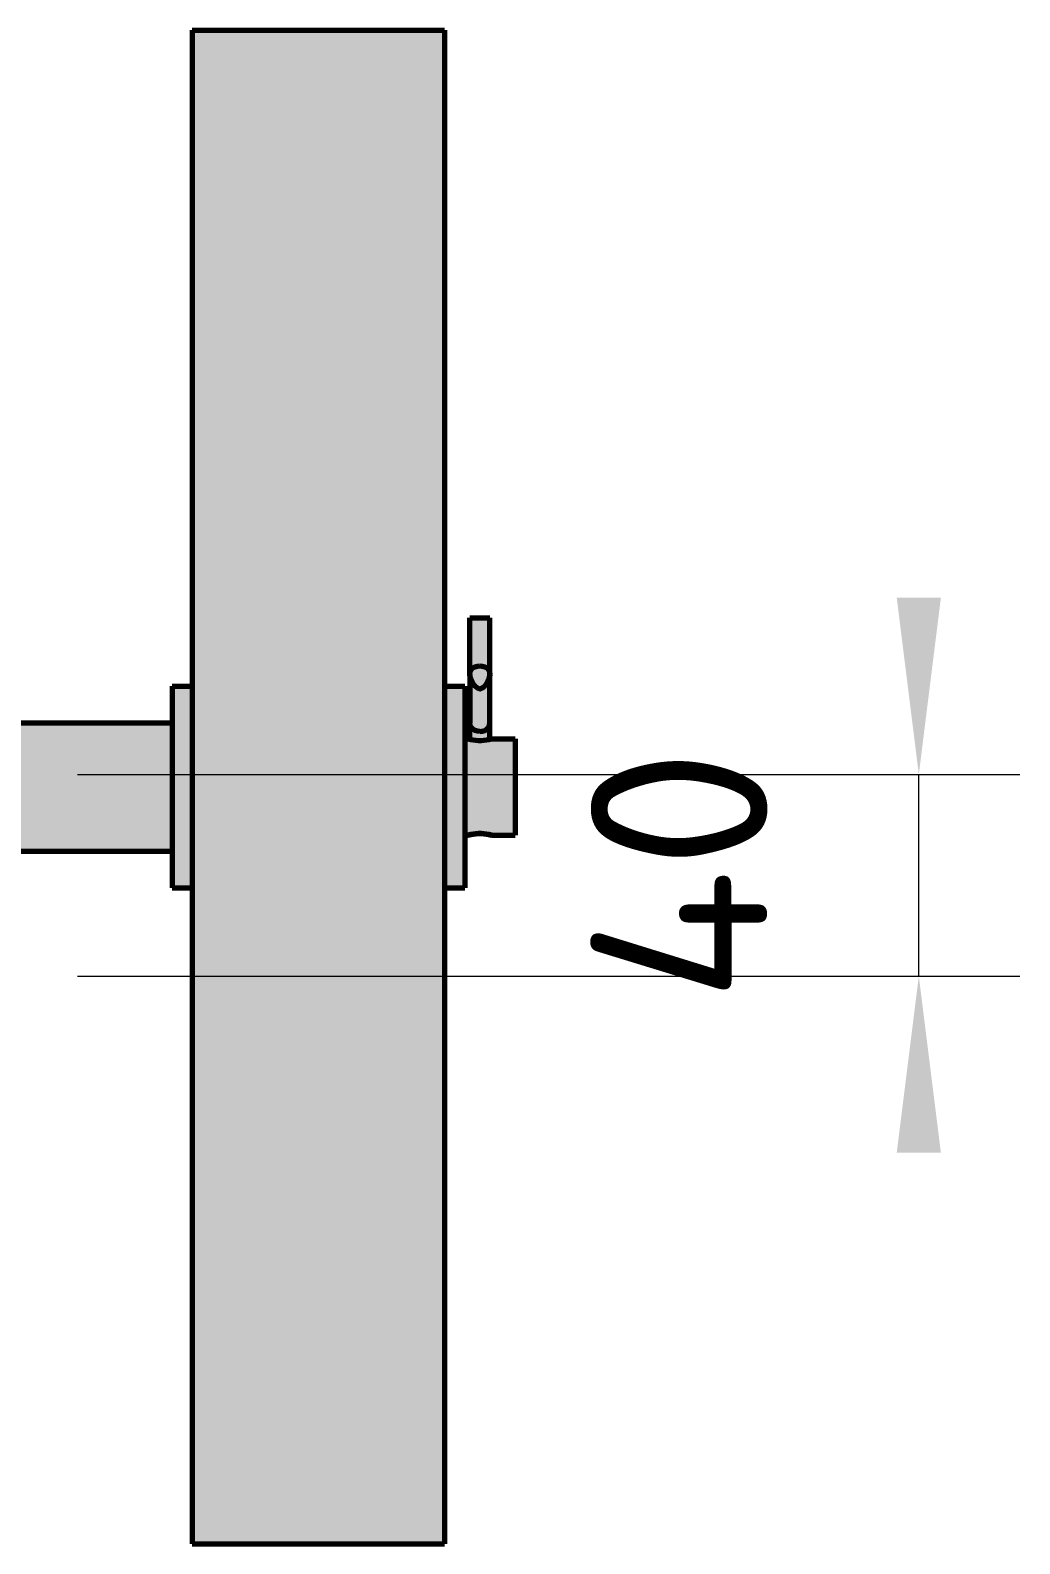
# Model space of a CAD drawing. Header units: millimetres. Extents: x 0 to 420, y 0 to 297.
# Drawn here: x 107.39 to 127, y 152.25 to 182.25 of the extents above; entities that cross this region are included whole.
import ezdxf

# ---------------------------------------------------------------- set-up
doc = ezdxf.new("R2010")
doc.units = ezdxf.units.MM
for name, color, linetype, lineweight in [('01-VISIBLE', 7, 'CONTINUOUS', 70), ('04-COTA', 3, 'CONTINUOUS', 18), ('13-GRAFICA', 30, 'CONTINUOUS', 18)]:
    doc.layers.add(name, color=color, linetype=linetype, lineweight=lineweight)
doc.styles.add('ISO3098', font='isocpeur.ttf')
doc.dimstyles.new('FLAMA-IRAM', dxfattribs={"dimtxt": 3.5, "dimasz": 3.5, "dimexe": 2, "dimexo": 1.5, "dimgap": 1, "dimtad": 1, "dimdec": 1, "dimtxsty": 'ISO3098', "dimblk": 'IRAM_FLECHA', "dimblk1": 'IRAM_FLECHA', "dimblk2": 'IRAM_FLECHA', "dimcen": 2.5, "dimclrd": 256, "dimclre": 256, "dimclrt": 256, "dimazin": 3, "dimtfac": 1, "dimtmove": 0, "dimatfit": 3, "dimlwd": 18, "dimlwe": 18})

# ---------------------------------------------------------------- blocks, each defined once
blk = doc.blocks.new('IRAM_FLECHA')
blk.add_solid([(0, 0), (-1, 0.125), (-1, -0.125)])

msp = doc.modelspace()

# ---------------------------------------------------------------- hatches: boundary and pattern name
at = {"layer": '13-GRAFICA', "true_color": 0x202020}
h = msp.add_hatch(color=7, dxfattribs=at)
h.dxf.hatch_style = 1
h.paths.add_polyline_path([(110.6, 152.25), (110.6, 182.25), (115.6, 182.25), (115.6, 152.25)])
at = {"layer": '13-GRAFICA', "true_color": 0xb21820}
h = msp.add_hatch(color=7, dxfattribs=at)
h.dxf.hatch_style = 1
h.paths.add_polyline_path([(116.1, 170.65), (116.5, 170.65), (116.5, 168.15), (116.1, 168.15)])
at = {"layer": '13-GRAFICA', "true_color": 0x787a80}
h = msp.add_hatch(color=7, dxfattribs=at)
h.dxf.hatch_style = 1
h.paths.add_polyline_path([(110.6, 169.25), (110.6, 165.25), (110.2, 165.25), (110.2, 169.25)])
h = msp.add_hatch(color=7, dxfattribs=at)
h.dxf.hatch_style = 1
h.paths.add_polyline_path([(116, 169.25), (116, 165.25), (115.6, 165.25), (115.6, 169.25)])
at = {"layer": '13-GRAFICA', "true_color": 0xb21820}
h = msp.add_hatch(color=7, dxfattribs=at)
h.dxf.hatch_style = 1
h.paths.add_polyline_path([(75.8, 165.95), (75.8, 168.55), (110.2, 168.55), (110.2, 165.95)])
at = {"layer": '13-GRAFICA', "true_color": 0x787a80}
h = msp.add_hatch(color=7, dxfattribs=at)
h.dxf.hatch_style = 1
h.paths.add_polyline_path([(116, 168.25), (116.1, 168.25), (116.1, 168.15), (117, 168.25), (117, 166.25), (116.5, 166.25), (116.5, 166.35), (116.1, 166.35), (116.1, 166.25), (116, 166.25)])

# ---------------------------------------------------------------- linework, layer by layer
at = {"layer": '01-VISIBLE'}
for p, q in [((110.6, 182.25), (115.6, 182.25)), ((116.1, 169.482), (116.1, 170.602)), ((116.5, 169.482), (116.5, 170.602)), ((110.2, 169.25), (110.6, 169.25)), ((115.6, 169.25), (116, 169.25)), ((75.8, 168.52), (110.2, 168.52)), ((116.1, 168.196), (116.1, 168.522)), ((116.5, 168.196), (116.5, 168.522)), ((116, 168.202), (116.07, 168.202)), ((116.53, 168.202), (117, 168.202)), ((116, 166.298), (116.07, 166.298)), ((116.53, 166.298), (117, 166.298)), ((75.8, 165.98), (110.2, 165.98)), ((110.2, 165.25), (110.6, 165.25)), ((115.6, 165.25), (116, 165.25)), ((110.6, 152.25), (115.6, 152.25))]:
    msp.add_line(p, q, dxfattribs=at)
for points in [[(110.6, 182.25), (110.6, 182.175), (110.6, 182.1), (110.6, 182.025), (110.6, 181.95), (110.6, 181.875), (110.6, 181.8), (110.6, 181.725), (110.6, 181.65), (110.6, 181.575), (110.6, 181.5), (110.6, 181.425), (110.6, 181.35), (110.6, 181.275), (110.6, 181.2), (110.6, 181.125), (110.6, 181.05), (110.6, 180.975), (110.6, 180.9), (110.6, 180.825), (110.6, 180.75), (110.6, 180.675), (110.6, 180.6), (110.6, 180.525), (110.6, 180.45), (110.6, 180.375), (110.6, 180.3), (110.6, 180.225), (110.6, 180.15), (110.6, 180.075), (110.6, 180), (110.6, 179.925), (110.6, 179.85), (110.6, 179.775), (110.6, 179.7), (110.6, 179.625), (110.6, 179.55), (110.6, 179.475), (110.6, 179.4), (110.6, 179.325), (110.6, 179.25), (110.6, 179.175), (110.6, 179.1), (110.6, 179.025), (110.6, 178.95), (110.6, 178.875), (110.6, 178.8), (110.6, 178.725), (110.6, 178.65), (110.6, 178.575), (110.6, 178.5), (110.6, 178.425), (110.6, 178.35), (110.6, 178.275), (110.6, 178.2), (110.6, 178.125), (110.6, 178.05), (110.6, 177.975), (110.6, 177.9), (110.6, 177.825), (110.6, 177.75), (110.6, 177.675), (110.6, 177.6), (110.6, 177.525), (110.6, 177.45), (110.6, 177.375), (110.6, 177.3), (110.6, 177.225), (110.6, 177.15), (110.6, 177.075), (110.6, 177), (110.6, 176.925), (110.6, 176.85), (110.6, 176.775), (110.6, 176.7), (110.6, 176.625), (110.6, 176.55), (110.6, 176.475), (110.6, 176.4), (110.6, 176.325), (110.6, 176.25), (110.6, 176.175), (110.6, 176.1), (110.6, 176.025), (110.6, 175.95), (110.6, 175.875), (110.6, 175.8), (110.6, 175.725), (110.6, 175.65), (110.6, 175.575), (110.6, 175.5), (110.6, 175.425), (110.6, 175.35), (110.6, 175.275), (110.6, 175.2), (110.6, 175.125), (110.6, 175.05), (110.6, 174.975), (110.6, 174.9), (110.6, 174.825), (110.6, 174.75), (110.6, 174.675), (110.6, 174.6), (110.6, 174.525), (110.6, 174.45), (110.6, 174.375), (110.6, 174.3), (110.6, 174.225), (110.6, 174.15), (110.6, 174.075), (110.6, 174), (110.6, 173.925), (110.6, 173.85), (110.6, 173.775), (110.6, 173.7), (110.6, 173.625), (110.6, 173.55), (110.6, 173.475), (110.6, 173.4), (110.6, 173.325), (110.6, 173.25), (110.6, 173.175), (110.6, 173.1), (110.6, 173.025), (110.6, 172.95), (110.6, 172.875), (110.6, 172.8), (110.6, 172.725), (110.6, 172.65), (110.6, 172.575), (110.6, 172.5), (110.6, 172.425), (110.6, 172.35), (110.6, 172.275), (110.6, 172.2), (110.6, 172.125), (110.6, 172.05), (110.6, 171.975), (110.6, 171.9), (110.6, 171.825), (110.6, 171.75), (110.6, 171.675), (110.6, 171.6), (110.6, 171.525), (110.6, 171.45), (110.6, 171.375), (110.6, 171.3), (110.6, 171.225), (110.6, 171.15), (110.6, 171.075), (110.6, 171), (110.6, 170.925), (110.6, 170.85), (110.6, 170.775), (110.6, 170.7), (110.6, 170.625), (110.6, 170.55), (110.6, 170.475), (110.6, 170.4), (110.6, 170.325), (110.6, 170.25), (110.6, 170.175), (110.6, 170.1), (110.6, 170.025), (110.6, 169.95), (110.6, 169.875), (110.6, 169.8), (110.6, 169.725), (110.6, 169.65), (110.6, 169.575), (110.6, 169.5), (110.6, 169.425), (110.6, 169.35), (110.6, 169.275), (110.6, 169.2), (110.6, 169.125), (110.6, 169.05), (110.6, 168.975), (110.6, 168.9), (110.6, 168.825), (110.6, 168.75), (110.6, 168.675), (110.6, 168.6), (110.6, 168.525), (110.6, 168.45), (110.6, 168.375), (110.6, 168.3), (110.6, 168.225), (110.6, 168.15), (110.6, 168.075), (110.6, 168), (110.6, 167.925), (110.6, 167.85), (110.6, 167.775), (110.6, 167.7), (110.6, 167.625), (110.6, 167.55), (110.6, 167.475), (110.6, 167.4), (110.6, 167.325), (110.6, 167.25), (110.6, 167.175), (110.6, 167.1), (110.6, 167.025), (110.6, 166.95), (110.6, 166.875), (110.6, 166.8), (110.6, 166.725), (110.6, 166.65), (110.6, 166.575), (110.6, 166.5), (110.6, 166.425), (110.6, 166.35), (110.6, 166.275), (110.6, 166.2), (110.6, 166.125), (110.6, 166.05), (110.6, 165.975), (110.6, 165.9), (110.6, 165.825), (110.6, 165.75), (110.6, 165.675), (110.6, 165.6), (110.6, 165.525), (110.6, 165.45), (110.6, 165.375), (110.6, 165.3), (110.6, 165.225), (110.6, 165.15), (110.6, 165.075), (110.6, 165), (110.6, 164.925), (110.6, 164.85), (110.6, 164.775), (110.6, 164.7), (110.6, 164.625), (110.6, 164.55), (110.6, 164.475), (110.6, 164.4), (110.6, 164.325), (110.6, 164.25), (110.6, 164.175), (110.6, 164.1), (110.6, 164.025), (110.6, 163.95), (110.6, 163.875), (110.6, 163.8), (110.6, 163.725), (110.6, 163.65), (110.6, 163.575), (110.6, 163.5), (110.6, 163.425), (110.6, 163.35), (110.6, 163.275), (110.6, 163.2), (110.6, 163.125), (110.6, 163.05), (110.6, 162.975), (110.6, 162.9), (110.6, 162.825), (110.6, 162.75), (110.6, 162.675), (110.6, 162.6), (110.6, 162.525), (110.6, 162.45), (110.6, 162.375), (110.6, 162.3), (110.6, 162.225), (110.6, 162.15), (110.6, 162.075), (110.6, 162), (110.6, 161.925), (110.6, 161.85), (110.6, 161.775), (110.6, 161.7), (110.6, 161.625), (110.6, 161.55), (110.6, 161.475), (110.6, 161.4), (110.6, 161.325), (110.6, 161.25), (110.6, 161.175), (110.6, 161.1), (110.6, 161.025), (110.6, 160.95), (110.6, 160.875), (110.6, 160.8), (110.6, 160.725), (110.6, 160.65), (110.6, 160.575), (110.6, 160.5), (110.6, 160.425), (110.6, 160.35), (110.6, 160.275), (110.6, 160.2), (110.6, 160.125), (110.6, 160.05), (110.6, 159.975), (110.6, 159.9), (110.6, 159.825), (110.6, 159.75), (110.6, 159.675), (110.6, 159.6), (110.6, 159.525), (110.6, 159.45), (110.6, 159.375), (110.6, 159.3), (110.6, 159.225), (110.6, 159.15), (110.6, 159.075), (110.6, 159), (110.6, 158.925), (110.6, 158.85), (110.6, 158.775), (110.6, 158.7), (110.6, 158.625), (110.6, 158.55), (110.6, 158.475), (110.6, 158.4), (110.6, 158.325), (110.6, 158.25), (110.6, 158.175), (110.6, 158.1), (110.6, 158.025), (110.6, 157.95), (110.6, 157.875), (110.6, 157.8), (110.6, 157.725), (110.6, 157.65), (110.6, 157.575), (110.6, 157.5), (110.6, 157.425), (110.6, 157.35), (110.6, 157.275), (110.6, 157.2), (110.6, 157.125), (110.6, 157.05), (110.6, 156.975), (110.6, 156.9), (110.6, 156.825), (110.6, 156.75), (110.6, 156.675), (110.6, 156.6), (110.6, 156.525), (110.6, 156.45), (110.6, 156.375), (110.6, 156.3), (110.6, 156.225), (110.6, 156.15), (110.6, 156.075), (110.6, 156), (110.6, 155.925), (110.6, 155.85), (110.6, 155.775), (110.6, 155.7), (110.6, 155.625), (110.6, 155.55), (110.6, 155.475), (110.6, 155.4), (110.6, 155.325), (110.6, 155.25), (110.6, 155.175), (110.6, 155.1), (110.6, 155.025), (110.6, 154.95), (110.6, 154.875), (110.6, 154.8), (110.6, 154.725), (110.6, 154.65), (110.6, 154.575), (110.6, 154.5), (110.6, 154.425), (110.6, 154.35), (110.6, 154.275), (110.6, 154.2), (110.6, 154.125), (110.6, 154.05), (110.6, 153.975), (110.6, 153.9), (110.6, 153.825), (110.6, 153.75), (110.6, 153.675), (110.6, 153.6), (110.6, 153.525), (110.6, 153.45), (110.6, 153.375), (110.6, 153.3), (110.6, 153.225), (110.6, 153.15), (110.6, 153.075), (110.6, 153), (110.6, 152.925), (110.6, 152.85), (110.6, 152.775), (110.6, 152.7), (110.6, 152.625), (110.6, 152.55), (110.6, 152.475), (110.6, 152.4), (110.6, 152.325), (110.6, 152.25)], [(115.6, 182.25), (115.6, 182.175), (115.6, 182.1), (115.6, 182.025), (115.6, 181.95), (115.6, 181.875), (115.6, 181.8), (115.6, 181.725), (115.6, 181.65), (115.6, 181.575), (115.6, 181.5), (115.6, 181.425), (115.6, 181.35), (115.6, 181.275), (115.6, 181.2), (115.6, 181.125), (115.6, 181.05), (115.6, 180.975), (115.6, 180.9), (115.6, 180.825), (115.6, 180.75), (115.6, 180.675), (115.6, 180.6), (115.6, 180.525), (115.6, 180.45), (115.6, 180.375), (115.6, 180.3), (115.6, 180.225), (115.6, 180.15), (115.6, 180.075), (115.6, 180), (115.6, 179.925), (115.6, 179.85), (115.6, 179.775), (115.6, 179.7), (115.6, 179.625), (115.6, 179.55), (115.6, 179.475), (115.6, 179.4), (115.6, 179.325), (115.6, 179.25), (115.6, 179.175), (115.6, 179.1), (115.6, 179.025), (115.6, 178.95), (115.6, 178.875), (115.6, 178.8), (115.6, 178.725), (115.6, 178.65), (115.6, 178.575), (115.6, 178.5), (115.6, 178.425), (115.6, 178.35), (115.6, 178.275), (115.6, 178.2), (115.6, 178.125), (115.6, 178.05), (115.6, 177.975), (115.6, 177.9), (115.6, 177.825), (115.6, 177.75), (115.6, 177.675), (115.6, 177.6), (115.6, 177.525), (115.6, 177.45), (115.6, 177.375), (115.6, 177.3), (115.6, 177.225), (115.6, 177.15), (115.6, 177.075), (115.6, 177), (115.6, 176.925), (115.6, 176.85), (115.6, 176.775), (115.6, 176.7), (115.6, 176.625), (115.6, 176.55), (115.6, 176.475), (115.6, 176.4), (115.6, 176.325), (115.6, 176.25), (115.6, 176.175), (115.6, 176.1), (115.6, 176.025), (115.6, 175.95), (115.6, 175.875), (115.6, 175.8), (115.6, 175.725), (115.6, 175.65), (115.6, 175.575), (115.6, 175.5), (115.6, 175.425), (115.6, 175.35), (115.6, 175.275), (115.6, 175.2), (115.6, 175.125), (115.6, 175.05), (115.6, 174.975), (115.6, 174.9), (115.6, 174.825), (115.6, 174.75), (115.6, 174.675), (115.6, 174.6), (115.6, 174.525), (115.6, 174.45), (115.6, 174.375), (115.6, 174.3), (115.6, 174.225), (115.6, 174.15), (115.6, 174.075), (115.6, 174), (115.6, 173.925), (115.6, 173.85), (115.6, 173.775), (115.6, 173.7), (115.6, 173.625), (115.6, 173.55), (115.6, 173.475), (115.6, 173.4), (115.6, 173.325), (115.6, 173.25), (115.6, 173.175), (115.6, 173.1), (115.6, 173.025), (115.6, 172.95), (115.6, 172.875), (115.6, 172.8), (115.6, 172.725), (115.6, 172.65), (115.6, 172.575), (115.6, 172.5), (115.6, 172.425), (115.6, 172.35), (115.6, 172.275), (115.6, 172.2), (115.6, 172.125), (115.6, 172.05), (115.6, 171.975), (115.6, 171.9), (115.6, 171.825), (115.6, 171.75), (115.6, 171.675), (115.6, 171.6), (115.6, 171.525), (115.6, 171.45), (115.6, 171.375), (115.6, 171.3), (115.6, 171.225), (115.6, 171.15), (115.6, 171.075), (115.6, 171), (115.6, 170.925), (115.6, 170.85), (115.6, 170.775), (115.6, 170.7), (115.6, 170.625), (115.6, 170.55), (115.6, 170.475), (115.6, 170.4), (115.6, 170.325), (115.6, 170.25), (115.6, 170.175), (115.6, 170.1), (115.6, 170.025), (115.6, 169.95), (115.6, 169.875), (115.6, 169.8), (115.6, 169.725), (115.6, 169.65), (115.6, 169.575), (115.6, 169.5), (115.6, 169.425), (115.6, 169.35), (115.6, 169.275), (115.6, 169.2), (115.6, 169.125), (115.6, 169.05), (115.6, 168.975), (115.6, 168.9), (115.6, 168.825), (115.6, 168.75), (115.6, 168.675), (115.6, 168.6), (115.6, 168.525), (115.6, 168.45), (115.6, 168.375), (115.6, 168.3), (115.6, 168.225), (115.6, 168.15), (115.6, 168.075), (115.6, 168), (115.6, 167.925), (115.6, 167.85), (115.6, 167.775), (115.6, 167.7), (115.6, 167.625), (115.6, 167.55), (115.6, 167.475), (115.6, 167.4), (115.6, 167.325), (115.6, 167.25), (115.6, 167.175), (115.6, 167.1), (115.6, 167.025), (115.6, 166.95), (115.6, 166.875), (115.6, 166.8), (115.6, 166.725), (115.6, 166.65), (115.6, 166.575), (115.6, 166.5), (115.6, 166.425), (115.6, 166.35), (115.6, 166.275), (115.6, 166.2), (115.6, 166.125), (115.6, 166.05), (115.6, 165.975), (115.6, 165.9), (115.6, 165.825), (115.6, 165.75), (115.6, 165.675), (115.6, 165.6), (115.6, 165.525), (115.6, 165.45), (115.6, 165.375), (115.6, 165.3), (115.6, 165.225), (115.6, 165.15), (115.6, 165.075), (115.6, 165), (115.6, 164.925), (115.6, 164.85), (115.6, 164.775), (115.6, 164.7), (115.6, 164.625), (115.6, 164.55), (115.6, 164.475), (115.6, 164.4), (115.6, 164.325), (115.6, 164.25), (115.6, 164.175), (115.6, 164.1), (115.6, 164.025), (115.6, 163.95), (115.6, 163.875), (115.6, 163.8), (115.6, 163.725), (115.6, 163.65), (115.6, 163.575), (115.6, 163.5), (115.6, 163.425), (115.6, 163.35), (115.6, 163.275), (115.6, 163.2), (115.6, 163.125), (115.6, 163.05), (115.6, 162.975), (115.6, 162.9), (115.6, 162.825), (115.6, 162.75), (115.6, 162.675), (115.6, 162.6), (115.6, 162.525), (115.6, 162.45), (115.6, 162.375), (115.6, 162.3), (115.6, 162.225), (115.6, 162.15), (115.6, 162.075), (115.6, 162), (115.6, 161.925), (115.6, 161.85), (115.6, 161.775), (115.6, 161.7), (115.6, 161.625), (115.6, 161.55), (115.6, 161.475), (115.6, 161.4), (115.6, 161.325), (115.6, 161.25), (115.6, 161.175), (115.6, 161.1), (115.6, 161.025), (115.6, 160.95), (115.6, 160.875), (115.6, 160.8), (115.6, 160.725), (115.6, 160.65), (115.6, 160.575), (115.6, 160.5), (115.6, 160.425), (115.6, 160.35), (115.6, 160.275), (115.6, 160.2), (115.6, 160.125), (115.6, 160.05), (115.6, 159.975), (115.6, 159.9), (115.6, 159.825), (115.6, 159.75), (115.6, 159.675), (115.6, 159.6), (115.6, 159.525), (115.6, 159.45), (115.6, 159.375), (115.6, 159.3), (115.6, 159.225), (115.6, 159.15), (115.6, 159.075), (115.6, 159), (115.6, 158.925), (115.6, 158.85), (115.6, 158.775), (115.6, 158.7), (115.6, 158.625), (115.6, 158.55), (115.6, 158.475), (115.6, 158.4), (115.6, 158.325), (115.6, 158.25), (115.6, 158.175), (115.6, 158.1), (115.6, 158.025), (115.6, 157.95), (115.6, 157.875), (115.6, 157.8), (115.6, 157.725), (115.6, 157.65), (115.6, 157.575), (115.6, 157.5), (115.6, 157.425), (115.6, 157.35), (115.6, 157.275), (115.6, 157.2), (115.6, 157.125), (115.6, 157.05), (115.6, 156.975), (115.6, 156.9), (115.6, 156.825), (115.6, 156.75), (115.6, 156.675), (115.6, 156.6), (115.6, 156.525), (115.6, 156.45), (115.6, 156.375), (115.6, 156.3), (115.6, 156.225), (115.6, 156.15), (115.6, 156.075), (115.6, 156), (115.6, 155.925), (115.6, 155.85), (115.6, 155.775), (115.6, 155.7), (115.6, 155.625), (115.6, 155.55), (115.6, 155.475), (115.6, 155.4), (115.6, 155.325), (115.6, 155.25), (115.6, 155.175), (115.6, 155.1), (115.6, 155.025), (115.6, 154.95), (115.6, 154.875), (115.6, 154.8), (115.6, 154.725), (115.6, 154.65), (115.6, 154.575), (115.6, 154.5), (115.6, 154.425), (115.6, 154.35), (115.6, 154.275), (115.6, 154.2), (115.6, 154.125), (115.6, 154.05), (115.6, 153.975), (115.6, 153.9), (115.6, 153.825), (115.6, 153.75), (115.6, 153.675), (115.6, 153.6), (115.6, 153.525), (115.6, 153.45), (115.6, 153.375), (115.6, 153.3), (115.6, 153.225), (115.6, 153.15), (115.6, 153.075), (115.6, 153), (115.6, 152.925), (115.6, 152.85), (115.6, 152.775), (115.6, 152.7), (115.6, 152.625), (115.6, 152.55), (115.6, 152.475), (115.6, 152.4), (115.6, 152.325), (115.6, 152.25)], [(116.1, 170.602), (116.15, 170.602), (116.2, 170.602), (116.25, 170.602), (116.3, 170.602), (116.35, 170.602), (116.4, 170.602), (116.45, 170.602), (116.5, 170.602)], [(116.1, 169.482), (116.107, 169.531), (116.128, 169.575), (116.162, 169.61), (116.204, 169.634), (116.251, 169.648), (116.3, 169.652)], [(116.3, 169.652), (116.349, 169.648), (116.396, 169.634), (116.438, 169.61), (116.472, 169.575), (116.493, 169.531), (116.5, 169.482)], [(110.2, 169.25), (110.2, 169.2), (110.2, 169.15), (110.2, 169.1), (110.2, 169.05), (110.2, 169), (110.2, 168.95), (110.2, 168.9), (110.2, 168.85), (110.2, 168.8), (110.2, 168.75), (110.2, 168.7), (110.2, 168.65), (110.2, 168.6), (110.2, 168.55), (110.2, 168.5), (110.2, 168.45), (110.2, 168.4), (110.2, 168.35), (110.2, 168.3), (110.2, 168.25), (110.2, 168.2), (110.2, 168.15), (110.2, 168.1), (110.2, 168.05), (110.2, 168), (110.2, 167.95), (110.2, 167.9), (110.2, 167.85), (110.2, 167.8), (110.2, 167.75), (110.2, 167.7), (110.2, 167.65), (110.2, 167.6), (110.2, 167.55), (110.2, 167.5), (110.2, 167.45), (110.2, 167.4), (110.2, 167.35), (110.2, 167.3), (110.2, 167.25), (110.2, 167.2), (110.2, 167.15), (110.2, 167.1), (110.2, 167.05), (110.2, 167), (110.2, 166.95), (110.2, 166.9), (110.2, 166.85), (110.2, 166.8), (110.2, 166.75), (110.2, 166.7), (110.2, 166.65), (110.2, 166.6), (110.2, 166.55), (110.2, 166.5), (110.2, 166.45), (110.2, 166.4), (110.2, 166.35), (110.2, 166.3), (110.2, 166.25), (110.2, 166.2), (110.2, 166.15), (110.2, 166.1), (110.2, 166.05), (110.2, 166), (110.2, 165.95), (110.2, 165.9), (110.2, 165.85), (110.2, 165.8), (110.2, 165.75), (110.2, 165.7), (110.2, 165.65), (110.2, 165.6), (110.2, 165.55), (110.2, 165.5), (110.2, 165.45), (110.2, 165.4), (110.2, 165.35), (110.2, 165.3), (110.2, 165.25)], [(116, 169.25), (116, 169.2), (116, 169.15), (116, 169.1), (116, 169.05), (116, 169), (116, 168.95), (116, 168.9), (116, 168.85), (116, 168.8), (116, 168.75), (116, 168.7), (116, 168.65), (116, 168.6), (116, 168.55), (116, 168.5), (116, 168.45), (116, 168.4), (116, 168.35), (116, 168.3), (116, 168.25), (116, 168.2), (116, 168.15), (116, 168.1), (116, 168.05), (116, 168), (116, 167.95), (116, 167.9), (116, 167.85), (116, 167.8), (116, 167.75), (116, 167.7), (116, 167.65), (116, 167.6), (116, 167.55), (116, 167.5), (116, 167.45), (116, 167.4), (116, 167.35), (116, 167.3), (116, 167.25), (116, 167.2), (116, 167.15), (116, 167.1), (116, 167.05), (116, 167), (116, 166.95), (116, 166.9), (116, 166.85), (116, 166.8), (116, 166.75), (116, 166.7), (116, 166.65), (116, 166.6), (116, 166.55), (116, 166.5), (116, 166.45), (116, 166.4), (116, 166.35), (116, 166.3), (116, 166.25), (116, 166.2), (116, 166.15), (116, 166.1), (116, 166.05), (116, 166), (116, 165.95), (116, 165.9), (116, 165.85), (116, 165.8), (116, 165.75), (116, 165.7), (116, 165.65), (116, 165.6), (116, 165.55), (116, 165.5), (116, 165.45), (116, 165.4), (116, 165.35), (116, 165.3), (116, 165.25)], [(116.1, 169.482), (116.1, 169.432), (116.1, 169.381), (116.1, 169.331), (116.1, 169.28), (116.1, 169.23), (116.1, 169.179), (116.1, 169.129), (116.1, 169.078), (116.1, 169.028), (116.1, 168.977), (116.1, 168.927), (116.1, 168.876), (116.1, 168.826), (116.1, 168.775), (116.1, 168.725), (116.1, 168.674), (116.1, 168.624), (116.1, 168.573), (116.1, 168.522)], [(116.5, 169.482), (116.494, 169.43), (116.478, 169.379), (116.454, 169.332), (116.426, 169.287), (116.391, 169.247), (116.35, 169.214), (116.3, 169.198), (116.25, 169.214), (116.209, 169.247), (116.174, 169.287), (116.146, 169.332), (116.122, 169.379), (116.106, 169.43), (116.1, 169.482)], [(116.1, 169.482), (116.101, 169.46), (116.105, 169.437), (116.11, 169.415), (116.117, 169.393), (116.126, 169.371), (116.136, 169.351)], [(116.136, 169.35), (116.136, 169.35), (116.136, 169.35), (116.136, 169.35), (116.136, 169.35), (116.136, 169.35), (116.136, 169.35)], [(116.142, 169.338), (116.143, 169.337), (116.144, 169.335), (116.144, 169.334), (116.145, 169.333), (116.146, 169.332), (116.146, 169.33)], [(116.147, 169.33), (116.147, 169.33), (116.147, 169.33), (116.147, 169.33), (116.147, 169.33), (116.147, 169.33), (116.147, 169.33)], [(116.155, 169.316), (116.156, 169.314), (116.158, 169.312), (116.159, 169.309), (116.16, 169.307), (116.162, 169.305), (116.163, 169.303)], [(116.164, 169.302), (116.164, 169.302), (116.165, 169.301), (116.165, 169.3), (116.165, 169.3), (116.166, 169.299), (116.166, 169.299)], [(116.174, 169.287), (116.176, 169.285), (116.177, 169.284), (116.178, 169.282), (116.18, 169.28), (116.181, 169.278), (116.182, 169.277)], [(116.188, 169.269), (116.188, 169.269), (116.189, 169.269), (116.189, 169.268), (116.189, 169.268), (116.19, 169.268), (116.19, 169.267)], [(116.197, 169.259), (116.198, 169.258), (116.199, 169.257), (116.2, 169.256), (116.2, 169.255), (116.201, 169.254), (116.202, 169.253)], [(116.211, 169.244), (116.211, 169.244), (116.211, 169.244), (116.211, 169.244), (116.211, 169.244), (116.211, 169.244), (116.211, 169.244)], [(116.211, 169.244), (116.211, 169.244), (116.211, 169.244), (116.211, 169.244), (116.211, 169.244), (116.211, 169.244), (116.211, 169.244)], [(116.211, 169.244), (116.211, 169.244), (116.211, 169.244), (116.211, 169.244), (116.211, 169.244), (116.211, 169.244), (116.211, 169.244)], [(116.212, 169.244), (116.212, 169.243), (116.212, 169.243), (116.213, 169.243), (116.213, 169.242), (116.213, 169.242), (116.214, 169.242)], [(116.218, 169.238), (116.218, 169.237), (116.219, 169.237), (116.219, 169.237), (116.219, 169.236), (116.22, 169.236), (116.22, 169.236)], [(116.323, 169.202), (116.323, 169.202), (116.323, 169.202), (116.323, 169.202), (116.323, 169.202), (116.323, 169.202), (116.323, 169.202)], [(116.323, 169.202), (116.323, 169.202), (116.323, 169.202), (116.323, 169.202), (116.323, 169.202), (116.323, 169.202), (116.323, 169.202)], [(116.323, 169.202), (116.323, 169.202), (116.323, 169.202), (116.323, 169.202), (116.323, 169.202), (116.323, 169.202), (116.323, 169.202)], [(116.323, 169.202), (116.323, 169.202), (116.323, 169.202), (116.323, 169.202), (116.323, 169.202), (116.323, 169.202), (116.323, 169.202)], [(116.323, 169.202), (116.323, 169.202), (116.323, 169.202), (116.323, 169.202), (116.323, 169.202), (116.323, 169.202), (116.323, 169.202)], [(116.323, 169.202), (116.323, 169.202), (116.323, 169.202), (116.323, 169.202), (116.323, 169.202), (116.323, 169.202), (116.323, 169.202)], [(116.323, 169.202), (116.323, 169.202), (116.323, 169.202), (116.323, 169.202), (116.323, 169.202), (116.323, 169.202), (116.323, 169.202)], [(116.323, 169.202), (116.323, 169.202), (116.323, 169.202), (116.323, 169.202), (116.323, 169.202), (116.323, 169.202), (116.323, 169.202)], [(116.324, 169.202), (116.324, 169.202), (116.324, 169.202), (116.324, 169.202), (116.324, 169.202), (116.324, 169.202), (116.324, 169.202)], [(116.324, 169.202), (116.324, 169.202), (116.324, 169.202), (116.324, 169.202), (116.324, 169.202), (116.324, 169.202), (116.324, 169.202)], [(116.324, 169.202), (116.324, 169.202), (116.324, 169.202), (116.324, 169.202), (116.324, 169.202), (116.324, 169.202), (116.324, 169.202)], [(116.324, 169.202), (116.324, 169.202), (116.324, 169.202), (116.324, 169.202), (116.324, 169.202), (116.324, 169.202), (116.324, 169.202)], [(116.324, 169.202), (116.324, 169.202), (116.324, 169.202), (116.324, 169.202), (116.324, 169.202), (116.324, 169.202), (116.324, 169.202)], [(116.324, 169.202), (116.324, 169.202), (116.324, 169.202), (116.324, 169.202), (116.324, 169.202), (116.324, 169.202), (116.324, 169.202)], [(116.324, 169.202), (116.324, 169.202), (116.324, 169.202), (116.324, 169.202), (116.324, 169.202), (116.324, 169.202), (116.324, 169.202)], [(116.325, 169.202), (116.325, 169.202), (116.325, 169.202), (116.325, 169.202), (116.325, 169.202), (116.325, 169.202), (116.325, 169.202)], [(116.325, 169.202), (116.325, 169.202), (116.325, 169.202), (116.325, 169.202), (116.325, 169.202), (116.325, 169.202), (116.325, 169.202)], [(116.325, 169.202), (116.325, 169.202), (116.325, 169.202), (116.325, 169.202), (116.325, 169.202), (116.325, 169.202), (116.325, 169.202)], [(116.325, 169.202), (116.325, 169.202), (116.325, 169.202), (116.325, 169.202), (116.325, 169.202), (116.325, 169.202), (116.325, 169.202)], [(116.325, 169.202), (116.325, 169.202), (116.325, 169.202), (116.325, 169.202), (116.325, 169.202), (116.325, 169.202), (116.325, 169.202)], [(116.343, 169.21), (116.343, 169.21), (116.343, 169.21), (116.343, 169.21), (116.343, 169.21), (116.343, 169.21), (116.343, 169.21)], [(116.343, 169.21), (116.343, 169.21), (116.343, 169.21), (116.343, 169.21), (116.343, 169.21), (116.343, 169.21), (116.343, 169.21)], [(116.343, 169.21), (116.343, 169.21), (116.343, 169.21), (116.343, 169.21), (116.343, 169.21), (116.343, 169.21), (116.343, 169.21)], [(116.343, 169.21), (116.343, 169.21), (116.343, 169.21), (116.343, 169.21), (116.343, 169.21), (116.343, 169.21), (116.343, 169.21)], [(116.344, 169.21), (116.344, 169.21), (116.344, 169.21), (116.344, 169.21), (116.344, 169.21), (116.344, 169.21), (116.344, 169.21)], [(116.344, 169.21), (116.344, 169.21), (116.344, 169.21), (116.344, 169.21), (116.344, 169.21), (116.344, 169.21), (116.344, 169.21)], [(116.344, 169.21), (116.344, 169.21), (116.344, 169.21), (116.344, 169.21), (116.344, 169.21), (116.344, 169.21), (116.344, 169.21)], [(116.344, 169.21), (116.344, 169.21), (116.344, 169.21), (116.344, 169.21), (116.344, 169.21), (116.344, 169.21), (116.344, 169.21)], [(116.344, 169.21), (116.344, 169.21), (116.344, 169.21), (116.344, 169.21), (116.344, 169.21), (116.344, 169.21), (116.344, 169.21)], [(116.344, 169.21), (116.344, 169.21), (116.344, 169.21), (116.344, 169.21), (116.344, 169.21), (116.344, 169.21), (116.344, 169.21)], [(116.344, 169.21), (116.344, 169.21), (116.344, 169.21), (116.344, 169.21), (116.344, 169.21), (116.344, 169.21), (116.344, 169.21)], [(116.344, 169.21), (116.344, 169.21), (116.344, 169.21), (116.344, 169.21), (116.344, 169.21), (116.344, 169.21), (116.344, 169.21)], [(116.345, 169.211), (116.345, 169.211), (116.345, 169.211), (116.345, 169.211), (116.345, 169.211), (116.345, 169.211), (116.345, 169.211)], [(116.345, 169.21), (116.345, 169.21), (116.345, 169.21), (116.345, 169.21), (116.345, 169.21), (116.345, 169.21), (116.345, 169.21)], [(116.345, 169.21), (116.345, 169.21), (116.345, 169.21), (116.345, 169.21), (116.345, 169.21), (116.345, 169.21), (116.345, 169.21)], [(116.354, 169.216), (116.355, 169.217), (116.357, 169.218), (116.358, 169.219), (116.359, 169.219), (116.361, 169.22), (116.362, 169.221)], [(116.354, 169.216), (116.354, 169.216), (116.354, 169.216), (116.354, 169.216), (116.354, 169.216), (116.354, 169.216), (116.354, 169.216)], [(116.354, 169.216), (116.354, 169.216), (116.354, 169.216), (116.354, 169.216), (116.354, 169.216), (116.354, 169.216), (116.354, 169.216)], [(116.354, 169.216), (116.354, 169.216), (116.354, 169.216), (116.354, 169.216), (116.354, 169.216), (116.354, 169.216), (116.354, 169.216)], [(116.364, 169.223), (116.365, 169.223), (116.366, 169.224), (116.366, 169.224), (116.367, 169.225), (116.368, 169.226), (116.369, 169.226)], [(116.375, 169.231), (116.375, 169.232), (116.376, 169.232), (116.376, 169.232), (116.377, 169.233), (116.377, 169.233), (116.377, 169.234)], [(116.378, 169.234), (116.379, 169.235), (116.379, 169.235), (116.38, 169.236), (116.38, 169.236), (116.381, 169.237), (116.382, 169.237)], [(116.386, 169.241), (116.387, 169.242), (116.387, 169.243), (116.388, 169.244), (116.389, 169.244), (116.39, 169.245), (116.39, 169.246)], [(116.396, 169.251), (116.396, 169.252), (116.397, 169.252), (116.398, 169.253), (116.398, 169.254), (116.399, 169.255), (116.4, 169.256)], [(116.448, 169.32), (116.448, 169.32), (116.448, 169.32), (116.448, 169.32), (116.448, 169.32), (116.448, 169.32), (116.448, 169.32)], [(116.45, 169.324), (116.464, 169.349), (116.475, 169.374), (116.485, 169.4), (116.493, 169.427), (116.498, 169.455), (116.5, 169.482)], [(116.5, 168.522), (116.5, 168.573), (116.5, 168.624), (116.5, 168.674), (116.5, 168.725), (116.5, 168.775), (116.5, 168.826), (116.5, 168.876), (116.5, 168.927), (116.5, 168.977), (116.5, 169.028), (116.5, 169.078), (116.5, 169.129), (116.5, 169.179), (116.5, 169.23), (116.5, 169.28), (116.5, 169.331), (116.5, 169.381), (116.5, 169.432), (116.5, 169.482)], [(116.5, 168.522), (116.5, 168.573), (116.5, 168.624), (116.5, 168.674), (116.5, 168.725), (116.5, 168.775), (116.5, 168.826), (116.5, 168.876), (116.5, 168.927), (116.5, 168.977), (116.5, 169.028), (116.5, 169.078), (116.5, 169.129), (116.5, 169.179), (116.5, 169.23), (116.5, 169.28), (116.5, 169.331), (116.5, 169.381), (116.5, 169.432), (116.5, 169.482)], [(116.287, 169.2), (116.287, 169.2), (116.287, 169.2), (116.287, 169.2), (116.287, 169.2), (116.287, 169.2), (116.287, 169.2)], [(116.287, 169.2), (116.287, 169.2), (116.287, 169.2), (116.287, 169.2), (116.287, 169.2), (116.287, 169.2), (116.287, 169.2)], [(116.287, 169.2), (116.287, 169.2), (116.287, 169.2), (116.287, 169.2), (116.287, 169.2), (116.287, 169.2), (116.287, 169.2)], [(116.287, 169.199), (116.287, 169.199), (116.287, 169.199), (116.287, 169.199), (116.287, 169.199), (116.287, 169.199), (116.287, 169.199)], [(116.287, 169.199), (116.287, 169.199), (116.287, 169.199), (116.287, 169.199), (116.287, 169.199), (116.287, 169.199), (116.287, 169.199)], [(116.287, 169.199), (116.287, 169.199), (116.287, 169.199), (116.287, 169.199), (116.287, 169.199), (116.287, 169.199), (116.287, 169.199)], [(116.287, 169.199), (116.287, 169.199), (116.287, 169.199), (116.287, 169.199), (116.287, 169.199), (116.287, 169.199), (116.287, 169.199)], [(116.287, 169.199), (116.287, 169.199), (116.287, 169.199), (116.287, 169.199), (116.287, 169.199), (116.287, 169.199), (116.287, 169.199)], [(116.288, 169.199), (116.288, 169.199), (116.288, 169.199), (116.288, 169.199), (116.288, 169.199), (116.288, 169.199), (116.288, 169.199)], [(116.288, 169.199), (116.288, 169.199), (116.288, 169.199), (116.288, 169.199), (116.288, 169.199), (116.288, 169.199), (116.288, 169.199)], [(116.3, 169.198), (116.301, 169.198), (116.302, 169.198), (116.303, 169.199), (116.304, 169.199), (116.305, 169.199), (116.305, 169.199)], [(116.3, 169.198), (116.3, 169.198), (116.3, 169.198), (116.3, 169.198), (116.3, 169.198), (116.3, 169.198), (116.3, 169.198)], [(116.306, 169.199), (116.307, 169.199), (116.309, 169.199), (116.31, 169.199), (116.311, 169.199), (116.313, 169.199), (116.314, 169.2)], [(116.1, 168.522), (116.1, 168.523), (116.1, 168.523), (116.1, 168.523), (116.1, 168.523), (116.1, 168.523), (116.1, 168.523)], [(116.3, 168.353), (116.251, 168.357), (116.204, 168.371), (116.162, 168.395), (116.128, 168.43), (116.107, 168.474), (116.1, 168.522)], [(116.3, 168.353), (116.349, 168.357), (116.396, 168.371), (116.438, 168.395), (116.472, 168.43), (116.493, 168.474), (116.5, 168.522)], [(116.5, 168.523), (116.5, 168.523), (116.5, 168.523), (116.5, 168.523), (116.5, 168.523), (116.5, 168.523), (116.5, 168.522)], [(116.1, 168.196), (116.095, 168.197), (116.09, 168.198), (116.085, 168.199), (116.08, 168.2), (116.075, 168.201), (116.07, 168.202)], [(116.07, 168.202), (116.12, 168.192), (116.171, 168.183), (116.223, 168.178), (116.274, 168.175), (116.326, 168.175), (116.377, 168.178), (116.429, 168.183), (116.48, 168.192), (116.53, 168.202)], [(116.53, 168.202), (116.525, 168.201), (116.52, 168.2), (116.515, 168.199), (116.51, 168.198), (116.505, 168.197), (116.5, 168.196)], [(117, 168.202), (117, 168.152), (117, 168.102), (117, 168.052), (117, 168.002), (117, 167.952), (117, 167.902), (117, 167.852), (117, 167.801), (117, 167.751), (117, 167.701), (117, 167.651), (117, 167.601), (117, 167.551), (117, 167.501), (117, 167.451), (117, 167.4), (117, 167.35), (117, 167.3), (117, 167.25), (117, 167.2), (117, 167.15), (117, 167.1), (117, 167.049), (117, 166.999), (117, 166.949), (117, 166.899), (117, 166.849), (117, 166.799), (117, 166.749), (117, 166.699), (117, 166.648), (117, 166.598), (117, 166.548), (117, 166.498), (117, 166.448), (117, 166.398), (117, 166.348), (117, 166.298)], [(116.53, 166.298), (116.48, 166.308), (116.429, 166.317), (116.377, 166.322), (116.326, 166.325), (116.274, 166.325), (116.223, 166.322), (116.171, 166.317), (116.12, 166.308), (116.07, 166.298)], [(116.07, 166.298), (116.12, 166.308), (116.171, 166.317), (116.223, 166.322), (116.274, 166.325), (116.326, 166.325), (116.377, 166.322), (116.429, 166.317), (116.48, 166.308), (116.53, 166.298)]]:
    msp.add_lwpolyline(points, dxfattribs=at)

# ---------------------------------------------------------------- dimensions: what is measured, and where the dimension line sits
at = {"layer": '04-COTA'}
msp.add_linear_dim(base=(125, 163.5), p1=(106.825, 163.5), p2=(106.825, 167.5), angle=90, dimstyle='FLAMA-IRAM', override={"dimlfac": 10}, dxfattribs=at).render()

doc.saveas('drawing.dxf')
